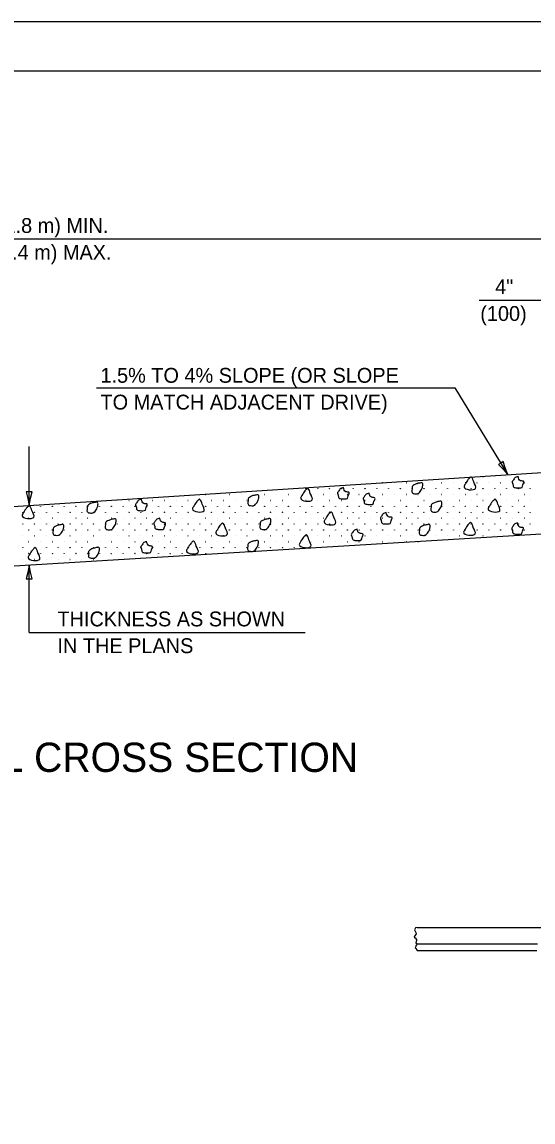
# Model space of a CAD drawing. Extents: x 0 to 2.83, y 0 to 1.83.
# Drawn here: x 0.99 to 1.426, y 0.894 to 1.833 of the extents above; entities that cross this region are included whole.
import ezdxf

# ---------------------------------------------------------------- set-up
doc = ezdxf.new("R2010")
doc.units = 0
for name, color, linetype in [('RD_Pr_Roadway_Dimensions', 7, 'Continuous'), ('RD_Pr_Roadway_Items', 7, 'Continuous'), ('RD_Pr_Roadway_Notes', 7, 'Continuous'), ('SH_General_Details', 7, 'Continuous'), ('SH_Printer_Plotting_Border', 7, 'Continuous')]:
    doc.layers.add(name, color=color, linetype=linetype)

msp = doc.modelspace()

# ---------------------------------------------------------------- linework, layer by layer
at = {"layer": 'RD_Pr_Roadway_Dimensions'}
for p, q in [((0.41968, 1.64813), (1.48849, 1.64813)), ((1.38008, 1.59587), (1.45591, 1.59587)), ((0.99587, 1.4206), (0.99587, 1.47085)), ((0.99587, 1.31222), (0.99587, 1.3695)), ((0.99587, 1.31222), (1.2316, 1.31222))]:
    msp.add_line(p, q, dxfattribs=at)
for points in [[(0.99831, 1.43225), (0.99587, 1.43226), (0.99343, 1.43226), (0.99486, 1.42643), (0.99587, 1.4206), (0.997, 1.42682)], [(0.99343, 1.35784), (0.99587, 1.35783), (0.99831, 1.35783), (0.99688, 1.36367), (0.99587, 1.3695), (0.99474, 1.36328)]]:
    msp.add_lwpolyline(points, close=True, dxfattribs=at)
at = {"layer": 'RD_Pr_Roadway_Items'}
for p, q in [((0.65482, 1.39874), (1.48849, 1.45218)), ((1.53839, 1.40231), (0.77817, 1.35633)), ((1.32721, 1.06027), (2.13477, 1.06027)), ((1.32721, 1.04642), (1.43012, 1.04642)), ((1.32721, 1.04048), (1.42936, 1.04048))]:
    msp.add_line(p, q, dxfattribs=at)
msp.add_lwpolyline([(1.32721, 1.06027), (1.32592, 1.05996), (1.325, 1.05813), (1.32531, 1.05768), (1.32621, 1.05602), (1.32635, 1.05492), (1.32514, 1.05312), (1.325, 1.05281), (1.32469, 1.05191), (1.32545, 1.05143), (1.3268, 1.05008), (1.3268, 1.04901), (1.32607, 1.04704), (1.32721, 1.04642), (1.32652, 1.04504), (1.32621, 1.04445), (1.32607, 1.044), (1.32545, 1.04279), (1.32592, 1.04262), (1.32635, 1.04231), (1.3268, 1.04141), (1.32721, 1.04048)], dxfattribs=at)
for centre in [(1.29781, 1.43993), (1.30788, 1.43993), (1.31796, 1.43993), (1.32804, 1.43993), (1.33811, 1.43993), (1.34819, 1.43993), (1.35827, 1.43993), (1.36835, 1.43993), (1.37842, 1.43993), (1.38346, 1.44497), (1.3885, 1.43993), (1.39354, 1.44497), (1.39858, 1.43993), (1.40362, 1.44497), (1.40865, 1.43993), (1.41369, 1.44497), (1.41873, 1.43993), (1.42377, 1.44497), (1.14665, 1.42985), (1.15673, 1.42985), (1.1668, 1.42985), (1.17688, 1.42985), (1.18696, 1.42985), (1.19704, 1.42985), (1.20711, 1.42985), (1.21719, 1.42985), (1.22223, 1.43489), (1.22727, 1.42985), (1.23231, 1.43489), (1.23734, 1.42985), (1.24238, 1.43489), (1.24742, 1.42985), (1.25246, 1.43489), (1.2575, 1.42985), (1.26254, 1.43489), (1.26757, 1.42985), (1.27261, 1.43489), (1.27765, 1.42985), (1.28269, 1.43489), (1.28773, 1.42985), (1.29277, 1.43489), (1.29781, 1.42985), (1.30284, 1.43489), (1.30788, 1.42985), (1.31292, 1.43489), (1.31796, 1.42985), (1.323, 1.43489), (1.32804, 1.42985), (1.33308, 1.43489), (1.33811, 1.42985), (1.34315, 1.43489), (1.34819, 1.42985), (1.35323, 1.43489), (1.35827, 1.42985), (1.36331, 1.43489), (1.36835, 1.42985), (1.37338, 1.43489), (1.37842, 1.42985), (1.38346, 1.43489), (1.3885, 1.42985), (1.39354, 1.43489), (1.39858, 1.42985), (1.40362, 1.43489), (1.40865, 1.42985), (1.41369, 1.43489), (1.41873, 1.42985), (1.42377, 1.43489), (0.99549, 1.41978), (1.00557, 1.41978), (1.01565, 1.41978), (1.02572, 1.41978), (1.0358, 1.41978), (1.04588, 1.41978), (1.05596, 1.41978), (1.06099, 1.42482), (1.06603, 1.41978), (1.07107, 1.42482), (1.07611, 1.41978), (1.08115, 1.42482), (1.08619, 1.41978), (1.09123, 1.42482), (1.09626, 1.41978), (1.1013, 1.42482), (1.10634, 1.41978), (1.11138, 1.42482), (1.11642, 1.41978), (1.12146, 1.42482), (1.1265, 1.41978), (1.13153, 1.42482), (1.13657, 1.41978), (1.14161, 1.42482), (1.14665, 1.41978), (1.15169, 1.42482), (1.15673, 1.41978), (1.16177, 1.42482), (1.1668, 1.41978), (1.17184, 1.42482), (1.17688, 1.41978), (1.18192, 1.42482), (1.18696, 1.41978), (1.192, 1.42482), (1.19704, 1.41978), (1.20207, 1.42482), (1.20711, 1.41978), (1.21215, 1.42482), (1.21719, 1.41978), (1.22223, 1.42482), (1.22727, 1.41978), (1.23231, 1.42482), (1.23734, 1.41978), (1.24238, 1.42482), (1.24742, 1.41978), (1.25246, 1.42482), (1.2575, 1.41978), (1.26254, 1.42482), (1.26757, 1.41978), (1.27261, 1.42482), (1.27765, 1.41978), (1.28269, 1.42482), (1.28773, 1.41978), (1.29277, 1.42482), (1.29781, 1.41978), (1.30284, 1.42482), (1.30788, 1.41978), (1.31292, 1.42482), (1.31796, 1.41978), (1.323, 1.42482), (1.32804, 1.41978), (1.33308, 1.42482), (1.33811, 1.41978), (1.34315, 1.42482), (1.34819, 1.41978), (1.35323, 1.42482), (1.35827, 1.41978), (1.36331, 1.42482), (1.36835, 1.41978), (1.37338, 1.42482), (1.37842, 1.41978), (1.38346, 1.42482), (1.3885, 1.41978), (1.39354, 1.42482), (1.39858, 1.41978), (1.40362, 1.42482), (1.40865, 1.41978), (1.41369, 1.42482), (1.41873, 1.41978), (1.42377, 1.42482), (0.99046, 1.41474), (0.99549, 1.4097), (1.00053, 1.41474), (1.00557, 1.4097), (1.01061, 1.41474), (1.01565, 1.4097), (1.02069, 1.41474), (1.02572, 1.4097), (1.03076, 1.41474), (1.0358, 1.4097), (1.04084, 1.41474), (1.04588, 1.4097), (1.05092, 1.41474), (1.05596, 1.4097), (1.06099, 1.41474), (1.06603, 1.4097), (1.07107, 1.41474), (1.07611, 1.4097), (1.08115, 1.41474), (1.08619, 1.4097), (1.09123, 1.41474), (1.09626, 1.4097), (1.1013, 1.41474), (1.10634, 1.4097), (1.11138, 1.41474), (1.11642, 1.4097), (1.12146, 1.41474), (1.1265, 1.4097), (1.13153, 1.41474), (1.13657, 1.4097), (1.14161, 1.41474), (1.14665, 1.4097), (1.15169, 1.41474), (1.15673, 1.4097), (1.16177, 1.41474), (1.1668, 1.4097), (1.17184, 1.41474), (1.17688, 1.4097), (1.18192, 1.41474), (1.18696, 1.4097), (1.192, 1.41474), (1.19704, 1.4097), (1.20207, 1.41474), (1.20711, 1.4097), (1.21215, 1.41474), (1.21719, 1.4097), (1.22223, 1.41474), (1.22727, 1.4097), (1.23231, 1.41474), (1.23734, 1.4097), (1.24238, 1.41474), (1.24742, 1.4097), (1.25246, 1.41474), (1.2575, 1.4097), (1.26254, 1.41474), (1.26757, 1.4097), (1.27261, 1.41474), (1.27765, 1.4097), (1.28269, 1.41474), (1.28773, 1.4097), (1.29277, 1.41474), (1.29781, 1.4097), (1.30284, 1.41474), (1.30788, 1.4097), (1.31292, 1.41474), (1.31796, 1.4097), (1.323, 1.41474), (1.32804, 1.4097), (1.33308, 1.41474), (1.33811, 1.4097), (1.34315, 1.41474), (1.34819, 1.4097), (1.35323, 1.41474), (1.35827, 1.4097), (1.36331, 1.41474), (1.36835, 1.4097), (1.37338, 1.41474), (1.37842, 1.4097), (1.38346, 1.41474), (1.3885, 1.4097), (1.39354, 1.41474), (1.39858, 1.4097), (1.40362, 1.41474), (1.40865, 1.4097), (1.41369, 1.41474), (1.41873, 1.4097), (1.42377, 1.41474), (0.99046, 1.40466), (0.99549, 1.39962), (1.00053, 1.40466), (1.00557, 1.39962), (1.01061, 1.40466), (1.01565, 1.39962), (1.02069, 1.40466), (1.02572, 1.39962), (1.03076, 1.40466), (1.0358, 1.39962), (1.04084, 1.40466), (1.04588, 1.39962), (1.05092, 1.40466), (1.05596, 1.39962), (1.06099, 1.40466), (1.06603, 1.39962), (1.07107, 1.40466), (1.07611, 1.39962), (1.08115, 1.40466), (1.08619, 1.39962), (1.09123, 1.40466), (1.09626, 1.39962), (1.1013, 1.40466), (1.10634, 1.39962), (1.11138, 1.40466), (1.11642, 1.39962), (1.12146, 1.40466), (1.1265, 1.39962), (1.13153, 1.40466), (1.13657, 1.39962), (1.14161, 1.40466), (1.14665, 1.39962), (1.15169, 1.40466), (1.15673, 1.39962), (1.16177, 1.40466), (1.1668, 1.39962), (1.17184, 1.40466), (1.17688, 1.39962), (1.18192, 1.40466), (1.18696, 1.39962), (1.192, 1.40466), (1.19704, 1.39962), (1.20207, 1.40466), (1.20711, 1.39962), (1.21215, 1.40466), (1.21719, 1.39962), (1.22223, 1.40466), (1.22727, 1.39962), (1.23231, 1.40466), (1.23734, 1.39962), (1.24238, 1.40466), (1.24742, 1.39962), (1.25246, 1.40466), (1.2575, 1.39962), (1.26254, 1.40466), (1.26757, 1.39962), (1.27261, 1.40466), (1.27765, 1.39962), (1.28269, 1.40466), (1.28773, 1.39962), (1.29277, 1.40466), (1.29781, 1.39962), (1.30284, 1.40466), (1.30788, 1.39962), (1.31292, 1.40466), (1.31796, 1.39962), (1.323, 1.40466), (1.32804, 1.39962), (1.33308, 1.40466), (1.33811, 1.39962), (1.34315, 1.40466), (1.34819, 1.39962), (1.35323, 1.40466), (1.35827, 1.39962), (1.36331, 1.40466), (1.36835, 1.39962), (1.37338, 1.40466), (1.37842, 1.39962), (1.38346, 1.40466), (1.3885, 1.39962), (1.39354, 1.40466), (1.39858, 1.39962), (1.40362, 1.40466), (1.40865, 1.39962), (1.41369, 1.40466), (1.41873, 1.39962), (1.42377, 1.40466), (0.99046, 1.39458), (1.00053, 1.39458), (1.01061, 1.39458), (1.02069, 1.39458), (1.03076, 1.39458), (1.04084, 1.39458), (1.05092, 1.39458), (1.06099, 1.39458), (1.07107, 1.39458), (1.08115, 1.39458), (1.09123, 1.39458), (1.1013, 1.39458), (1.11138, 1.39458), (1.12146, 1.39458), (1.13153, 1.39458), (1.14161, 1.39458), (1.15169, 1.39458), (1.16177, 1.39458), (1.17184, 1.39458), (1.18192, 1.39458), (1.192, 1.39458), (1.20207, 1.39458), (1.21215, 1.39458), (1.22223, 1.39458), (1.23231, 1.39458), (1.24238, 1.39458), (1.25246, 1.39458), (1.26254, 1.39458), (1.27261, 1.39458), (1.28269, 1.39458), (1.29277, 1.39458), (1.30284, 1.39458), (1.31292, 1.39458), (1.323, 1.39458), (1.33308, 1.39458), (1.34315, 1.39458), (1.35323, 1.39458), (1.36331, 1.39458), (1.37338, 1.39458), (1.38346, 1.39458), (1.39354, 1.39458), (1.40362, 1.39458), (0.99046, 1.38451), (0.99549, 1.38955), (1.00053, 1.38451), (1.00557, 1.38955), (1.01061, 1.38451), (1.01565, 1.38955), (1.02069, 1.38451), (1.02572, 1.38955), (1.03076, 1.38451), (1.0358, 1.38955), (1.04084, 1.38451), (1.04588, 1.38955), (1.05092, 1.38451), (1.05596, 1.38955), (1.06099, 1.38451), (1.06603, 1.38955), (1.07107, 1.38451), (1.07611, 1.38955), (1.08115, 1.38451), (1.08619, 1.38955), (1.09123, 1.38451), (1.09626, 1.38955), (1.1013, 1.38451), (1.10634, 1.38955), (1.11138, 1.38451), (1.11642, 1.38955), (1.12146, 1.38451), (1.1265, 1.38955), (1.13153, 1.38451), (1.13657, 1.38955), (1.14161, 1.38451), (1.14665, 1.38955), (1.15169, 1.38451), (1.15673, 1.38955), (1.16177, 1.38451), (1.1668, 1.38955), (1.17184, 1.38451), (1.17688, 1.38955), (1.18192, 1.38451), (1.18696, 1.38955), (1.192, 1.38451), (1.19704, 1.38955), (1.20207, 1.38451), (1.20711, 1.38955), (1.21215, 1.38451), (1.21719, 1.38955), (1.22223, 1.38451), (1.22727, 1.38955), (1.23231, 1.38451), (1.23734, 1.38955), (1.24238, 1.38451), (1.24742, 1.38955), (1.2575, 1.38955), (1.26757, 1.38955), (1.27765, 1.38955), (1.28773, 1.38955), (1.29781, 1.38955), (1.30788, 1.38955), (1.31796, 1.38955), (1.32804, 1.38955), (0.99046, 1.37443), (0.99549, 1.37947), (1.00053, 1.37443), (1.00557, 1.37947), (1.01061, 1.37443), (1.01565, 1.37947), (1.02069, 1.37443), (1.02572, 1.37947), (1.03076, 1.37443), (1.0358, 1.37947), (1.04084, 1.37443), (1.04588, 1.37947), (1.05092, 1.37443), (1.05596, 1.37947), (1.06099, 1.37443), (1.06603, 1.37947), (1.07107, 1.37443), (1.07611, 1.37947), (1.08619, 1.37947), (1.09626, 1.37947), (1.10634, 1.37947), (1.11642, 1.37947), (1.1265, 1.37947), (1.13657, 1.37947), (1.14665, 1.37947), (1.15673, 1.37947), (0.99549, 1.36939)]:
    msp.add_circle(centre, 0.0000713, dxfattribs=at)
for points in [[(1.33033, 1.43978), (1.32716, 1.43914), (1.32573, 1.43863), (1.32393, 1.4376), (1.32289, 1.43638), (1.32295, 1.43474), (1.32265, 1.43232), (1.32329, 1.43125), (1.32498, 1.43061), (1.32695, 1.43055), (1.32855, 1.43113), (1.32988, 1.43247), (1.33101, 1.43418), (1.3318, 1.43628), (1.33204, 1.4376), (1.33204, 1.43906), (1.33116, 1.43995), (1.33043, 1.43989)], [(1.37308, 1.44489), (1.37096, 1.44288), (1.36844, 1.43897), (1.36731, 1.43656), (1.37721, 1.4351), (1.3756, 1.44062), (1.3734, 1.44481), (1.37299, 1.445)], [(1.41342, 1.44526), (1.41049, 1.44386), (1.40961, 1.44249), (1.40839, 1.44036), (1.40897, 1.43884), (1.40961, 1.43641), (1.41228, 1.43559), (1.41481, 1.43553), (1.41684, 1.43602), (1.41762, 1.43827), (1.41844, 1.44093), (1.41545, 1.44169), (1.41342, 1.44511)], [(1.19035, 1.42957), (1.18718, 1.42892), (1.18576, 1.42843), (1.18394, 1.4274), (1.18291, 1.42618), (1.18298, 1.42456), (1.18265, 1.42212), (1.1833, 1.42105), (1.18501, 1.42041), (1.18697, 1.42035), (1.18858, 1.42093), (1.18988, 1.42227), (1.19103, 1.42398), (1.19181, 1.42608), (1.19206, 1.4274), (1.19206, 1.42886), (1.19117, 1.42976), (1.19046, 1.42967)], [(1.23347, 1.43508), (1.23139, 1.43309), (1.22885, 1.42918), (1.22772, 1.42674), (1.23762, 1.42529), (1.23601, 1.4308), (1.23381, 1.43501), (1.23343, 1.43519)], [(1.26423, 1.43583), (1.2613, 1.43443), (1.2604, 1.43309), (1.25921, 1.43095), (1.25976, 1.42944), (1.2604, 1.427), (1.26307, 1.42618), (1.26562, 1.42612), (1.26765, 1.42661), (1.26841, 1.42886), (1.26925, 1.43153), (1.26626, 1.43228), (1.26423, 1.4357)], [(1.28618, 1.43113), (1.28325, 1.42973), (1.28238, 1.42839), (1.28116, 1.42625), (1.28174, 1.42471), (1.28238, 1.4223), (1.28505, 1.42148), (1.28757, 1.42139), (1.2896, 1.42189), (1.29037, 1.42413), (1.29121, 1.42681), (1.28822, 1.42755), (1.28618, 1.431)], [(0.99567, 1.4204), (0.99358, 1.41839), (0.99103, 1.41448), (0.9899, 1.41206), (0.9998, 1.4106), (0.9982, 1.41612), (0.996, 1.42031), (0.99561, 1.4205)], [(1.0529, 1.4233), (1.04973, 1.42266), (1.04832, 1.42217), (1.04651, 1.42114), (1.04546, 1.41992), (1.04553, 1.41828), (1.04523, 1.41586), (1.04587, 1.41479), (1.04755, 1.41415), (1.04952, 1.41406), (1.05112, 1.41464), (1.05245, 1.41599), (1.05358, 1.41772), (1.05437, 1.41982), (1.05463, 1.42114), (1.05463, 1.4226), (1.05373, 1.42347), (1.05301, 1.42341)], [(1.0917, 1.42584), (1.08879, 1.42446), (1.08789, 1.42309), (1.08667, 1.42095), (1.08725, 1.41941), (1.08789, 1.41699), (1.09056, 1.41619), (1.09309, 1.4161), (1.09512, 1.41661), (1.0959, 1.41885), (1.09672, 1.42153), (1.09373, 1.42227), (1.0917, 1.42569)], [(1.14114, 1.42587), (1.13905, 1.42388), (1.1365, 1.41997), (1.13537, 1.41755), (1.14527, 1.41607), (1.14369, 1.42161), (1.14146, 1.4258), (1.14108, 1.42597)], [(1.34661, 1.42409), (1.34343, 1.42345), (1.342, 1.42294), (1.3402, 1.42191), (1.33917, 1.42069), (1.33924, 1.41907), (1.33892, 1.41663), (1.33956, 1.41558), (1.34127, 1.41494), (1.34323, 1.41486), (1.34482, 1.41543), (1.34615, 1.41678), (1.34729, 1.41849), (1.34807, 1.42059), (1.34832, 1.42191), (1.34832, 1.42337), (1.34743, 1.42426), (1.34672, 1.4242)], [(1.39367, 1.42587), (1.39154, 1.42388), (1.38903, 1.41995), (1.38789, 1.41753), (1.39779, 1.41607), (1.39618, 1.42159), (1.39398, 1.4258), (1.39358, 1.42597)], [(1.0684, 1.409), (1.06523, 1.40836), (1.0638, 1.40785), (1.062, 1.40682), (1.06096, 1.40562), (1.06102, 1.40398), (1.0607, 1.40156), (1.06135, 1.40047), (1.06306, 1.39983), (1.06502, 1.39976), (1.06662, 1.40034), (1.06795, 1.40169), (1.06908, 1.4034), (1.06987, 1.40551), (1.07013, 1.40682), (1.07013, 1.40829), (1.06923, 1.40917), (1.0685, 1.40911)], [(1.10738, 1.40977), (1.10446, 1.40838), (1.10356, 1.40701), (1.10237, 1.40487), (1.10292, 1.40334), (1.10356, 1.40092), (1.10624, 1.40011), (1.10878, 1.40002), (1.1108, 1.40053), (1.1116, 1.40278), (1.11239, 1.40545), (1.10942, 1.4062), (1.10738, 1.40962)], [(1.20055, 1.40919), (1.19736, 1.40855), (1.19595, 1.40804), (1.19413, 1.40701), (1.19311, 1.40581), (1.19317, 1.40417), (1.19285, 1.40175), (1.19349, 1.40066), (1.1952, 1.40002), (1.19717, 1.39995), (1.19875, 1.40053), (1.20008, 1.40188), (1.20123, 1.40359), (1.20202, 1.40571), (1.20226, 1.40701), (1.20226, 1.40849), (1.20138, 1.40936), (1.20065, 1.4093)], [(1.25347, 1.41488), (1.25138, 1.41289), (1.24886, 1.40898), (1.2477, 1.40657), (1.25762, 1.40509), (1.25602, 1.41063), (1.2538, 1.41482), (1.25341, 1.41498)], [(1.30089, 1.41448), (1.29796, 1.41308), (1.29706, 1.41171), (1.29586, 1.4096), (1.29642, 1.40806), (1.29706, 1.40562), (1.29974, 1.40481), (1.30228, 1.40474), (1.30431, 1.40524), (1.3051, 1.40748), (1.3059, 1.41015), (1.30292, 1.4109), (1.30089, 1.41432)], [(1.0237, 1.40428), (1.02053, 1.40364), (1.0191, 1.40315), (1.01729, 1.40212), (1.01626, 1.4009), (1.01632, 1.39925), (1.016, 1.39684), (1.01664, 1.39577), (1.01835, 1.39513), (1.02032, 1.39506), (1.02193, 1.39564), (1.02325, 1.39699), (1.02438, 1.3987), (1.02517, 1.40079), (1.02543, 1.40212), (1.02543, 1.40357), (1.02453, 1.40447), (1.0238, 1.4044)], [(1.16096, 1.4055), (1.15884, 1.40351), (1.15632, 1.39957), (1.15519, 1.39716), (1.16509, 1.39568), (1.16348, 1.40122), (1.16125, 1.40543), (1.16087, 1.4056)], [(1.27598, 1.40037), (1.27305, 1.39897), (1.27218, 1.3976), (1.27096, 1.39547), (1.27154, 1.39393), (1.27218, 1.39152), (1.27485, 1.3907), (1.27738, 1.39064), (1.2794, 1.39113), (1.2802, 1.39338), (1.28101, 1.39604), (1.27802, 1.3968), (1.27598, 1.40022)], [(1.33661, 1.40428), (1.33345, 1.40364), (1.33201, 1.40315), (1.33018, 1.40212), (1.32915, 1.4009), (1.32924, 1.39925), (1.32889, 1.39684), (1.32954, 1.39577), (1.33126, 1.39513), (1.33321, 1.39506), (1.33483, 1.39564), (1.33614, 1.39699), (1.33727, 1.3987), (1.33806, 1.40079), (1.3383, 1.40212), (1.3383, 1.40357), (1.33742, 1.40447), (1.33672, 1.4044)], [(1.37267, 1.40607), (1.37058, 1.40406), (1.36805, 1.40015), (1.3669, 1.39774), (1.37682, 1.39628), (1.37522, 1.4018), (1.37299, 1.406), (1.37261, 1.40618)], [(1.41303, 1.40565), (1.4101, 1.40425), (1.40921, 1.40291), (1.408, 1.40077), (1.40857, 1.39923), (1.40921, 1.39681), (1.41188, 1.396), (1.41442, 1.39592), (1.41645, 1.39641), (1.41722, 1.39867), (1.41805, 1.40132), (1.41506, 1.40209), (1.41303, 1.40551)], [(1.13603, 1.39018), (1.13394, 1.3882), (1.13141, 1.38429), (1.13028, 1.38185), (1.14018, 1.3804), (1.13858, 1.38591), (1.13638, 1.39012), (1.13599, 1.3903)], [(1.18996, 1.39057), (1.18678, 1.38993), (1.18535, 1.38942), (1.18355, 1.3884), (1.18253, 1.38718), (1.18259, 1.38553), (1.18227, 1.38311), (1.18291, 1.38205), (1.18462, 1.3814), (1.18659, 1.38134), (1.18817, 1.3819), (1.1895, 1.38327), (1.19063, 1.38498), (1.19142, 1.38707), (1.19167, 1.3884), (1.19167, 1.38984), (1.19078, 1.39075), (1.19007, 1.39066)], [(1.23231, 1.39549), (1.2302, 1.3935), (1.22767, 1.38957), (1.22654, 1.38715), (1.23644, 1.38568), (1.23484, 1.39121), (1.23264, 1.3954), (1.23222, 1.3956)], [(1.00078, 1.3845), (0.99866, 1.38251), (0.99615, 1.3786), (0.99499, 1.37616), (1.00491, 1.37471), (1.0033, 1.38022), (1.0011, 1.38444), (1.0007, 1.38463)], [(1.05409, 1.38467), (1.05093, 1.38403), (1.0495, 1.38354), (1.04768, 1.38251), (1.04664, 1.38129), (1.04672, 1.37967), (1.0464, 1.37723), (1.04704, 1.37616), (1.04875, 1.37552), (1.0507, 1.37546), (1.05232, 1.37601), (1.05363, 1.37738), (1.05476, 1.37909), (1.05555, 1.38119), (1.0558, 1.38251), (1.0558, 1.38397), (1.05491, 1.38486), (1.0542, 1.38478)], [(1.09621, 1.38976), (1.09328, 1.38837), (1.09241, 1.387), (1.09119, 1.38486), (1.09176, 1.38334), (1.09241, 1.38091), (1.09507, 1.3801), (1.0976, 1.38003), (1.09963, 1.38053), (1.10042, 1.38277), (1.10123, 1.38544), (1.09824, 1.38619), (1.09621, 1.38961)]]:
    msp.add_spline(points, degree=3, dxfattribs=at)
at = {"layer": 'RD_Pr_Roadway_Notes'}
for p, q in [((1.05338, 1.52111), (1.35955, 1.52111)), ((1.35955, 1.52111), (1.40483, 1.44682))]:
    msp.add_line(p, q, dxfattribs=at)
msp.add_lwpolyline([(1.40085, 1.45804), (1.39876, 1.45678), (1.39668, 1.45551), (1.40093, 1.45127), (1.40483, 1.44682), (1.40256, 1.45272)], close=True, dxfattribs=at)
at = {"layer": 'SH_General_Details'}
msp.add_line((2.83332, 1.83333), (0, 1.83333), dxfattribs=at)
msp.add_lwpolyline([(0.16667, 1.79166), (2.79166, 1.79166), (2.79166, 0.04167), (0.16667, 0.04167)], close=True, dxfattribs=at)
at = {"layer": 'SH_Printer_Plotting_Border'}
msp.add_lwpolyline([(0, 0), (2.83332, 0), (2.83332, 1.83333), (0, 1.83333)], close=True, dxfattribs=at)

# ---------------------------------------------------------------- texts
at = {"layer": 'RD_Pr_Roadway_Dimensions'}
for s, p in [('6\'-0" (1.8 m) MIN.', (0.93062, 1.65322)), ('8\'-0" (2.4 m) MAX.', (0.92766, 1.63036)), ('4"', (1.39388, 1.60096)), ('(100)', (1.38116, 1.5781)), ('THICKNESS AS SHOWN', (1.02003, 1.31731)), ('IN THE PLANS', (1.02003, 1.29445))]:
    msp.add_text(s, height=0.0127, dxfattribs=at).set_placement(p)
at = {"layer": 'RD_Pr_Roadway_Notes'}
for s, height, p in [('1.5% TO 4% SLOPE (OR SLOPE', 0.0127, (1.05677, 1.5253)), ('TO MATCH ADJACENT DRIVE)', 0.0127, (1.05677, 1.50244)), ('TYPICAL CROSS SECTION', 0.025, (0.85141, 1.19305))]:
    msp.add_text(s, height=height, dxfattribs=at).set_placement(p)

doc.saveas('drawing.dxf')
